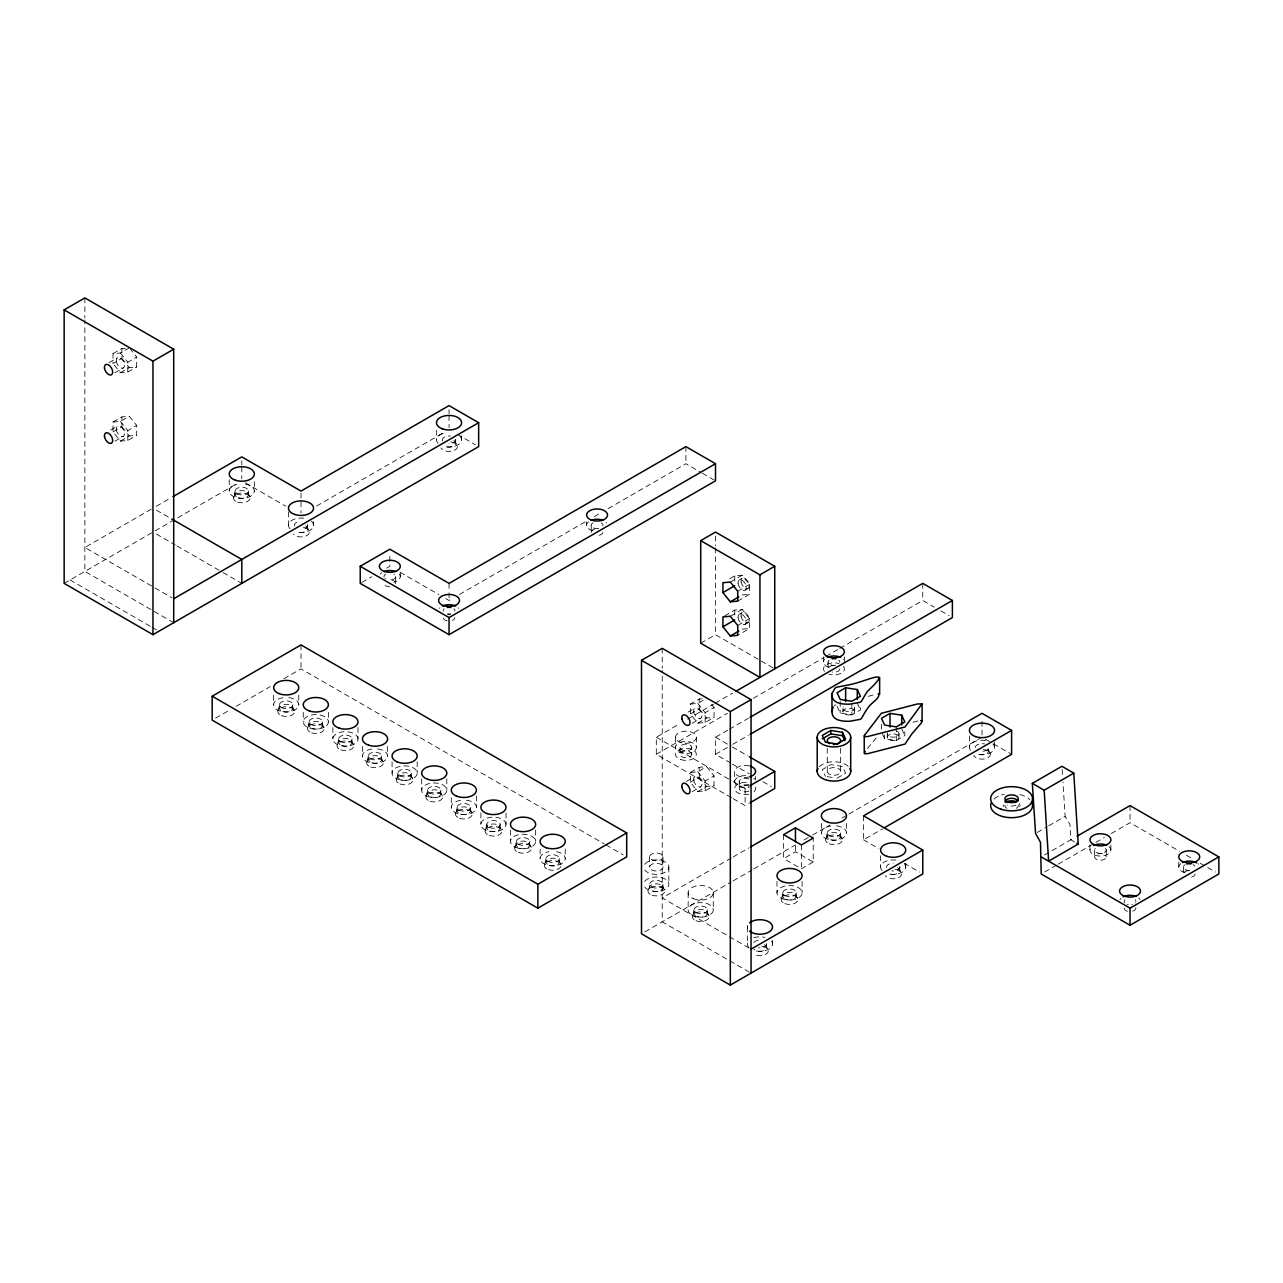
<?xml version="1.0" encoding="UTF-8"?>
<svg xmlns="http://www.w3.org/2000/svg" width="1283" height="1283" viewBox="0 0 1283 1283"><rect width="100%" height="100%" fill="white"/><g stroke="black" fill="none" stroke-linecap="round" stroke-linejoin="round"><path stroke-width="0.75" stroke-dasharray="5 3.75" d="M663.006 884.228A6.704 3.865 0 0 1 652.951 887.579A6.704 3.865 0 0 1 652.951 880.892A6.704 3.865 0 0 1 663.006 884.228L663.006 887.708A6.704 3.865 0 0 1 652.951 890.995A6.704 3.865 0 0 1 652.951 884.308A6.704 3.865 0 0 1 663.006 887.66L662.814 886.729L664.321 889.664M248.501 491.068A6.704 3.865 0 0 1 238.446 494.42A6.704 3.865 0 0 1 238.446 487.732A6.704 3.865 0 0 1 248.501 491.068L248.309 493.602L250.009 496.97M292.909 704.752A6.704 3.865 0 0 1 282.853 708.104A6.704 3.865 0 0 1 282.853 701.4A6.704 3.865 0 0 1 292.909 704.752L292.732 707.27L294.416 710.638M307.712 525.26L307.535 527.794L309.219 531.162M322.514 721.848A6.704 3.865 0 0 1 312.459 725.2A6.704 3.865 0 0 1 312.459 718.496A6.704 3.865 0 0 1 322.514 721.848L322.338 724.366L324.022 727.734M352.119 738.944A6.704 3.865 0 0 1 342.08 742.28A6.704 3.865 0 0 1 342.08 735.592A6.704 3.865 0 0 1 352.119 738.944L351.943 741.462L353.643 744.83M381.725 756.024A6.704 3.865 0 0 1 371.685 759.376A6.704 3.865 0 0 1 371.685 752.688A6.704 3.865 0 0 1 381.725 756.024L381.548 758.558L383.248 761.926M411.346 773.12A6.704 3.865 0 0 1 401.29 776.472A6.704 3.865 0 0 1 401.29 769.768A6.704 3.865 0 0 1 411.346 773.12L411.153 775.654L412.853 779.022M440.951 790.216A6.704 3.865 0 0 1 430.896 793.568A6.704 3.865 0 0 1 430.896 786.864A6.704 3.865 0 0 1 440.951 790.216L440.759 792.75L442.459 796.118M455.754 439.796L455.561 442.314L457.261 445.682M470.556 807.312A6.704 3.865 0 0 1 460.501 810.664A6.704 3.865 0 0 1 460.501 803.96A6.704 3.865 0 0 1 470.556 807.312L470.364 809.83L472.064 813.214M500.162 824.408L499.985 826.926L501.669 830.293M529.767 841.504A6.704 3.865 0 0 1 519.727 844.855A6.704 3.865 0 0 1 519.727 838.152A6.704 3.865 0 0 1 529.767 841.504L529.59 844.022L531.29 847.389M559.372 858.6A6.704 3.865 0 0 1 549.332 861.935A6.704 3.865 0 0 1 549.332 855.248A6.704 3.865 0 0 1 559.372 858.6L559.196 861.118L560.896 864.485M707.414 909.872A6.704 3.865 0 0 1 697.359 913.223A6.704 3.865 0 0 1 697.359 906.52A6.704 3.865 0 0 1 707.414 909.872L707.238 912.405L708.922 915.773M766.625 944.063L766.448 946.581L768.148 949.965M796.246 892.776A6.704 3.865 0 0 1 786.19 896.127A6.704 3.865 0 0 1 786.19 889.424A6.704 3.865 0 0 1 796.246 892.776L796.053 895.309L797.753 898.677M840.654 832.956A6.704 3.865 0 0 1 830.598 836.308A6.704 3.865 0 0 1 830.598 829.604A6.704 3.865 0 0 1 840.654 832.956L840.461 835.474L842.161 838.841M899.864 867.148L899.688 869.666L901.372 873.033M233.586 496.97L235.527 493.137L234.051 496.056L235.094 491.068M277.994 710.638L279.935 706.805L278.475 709.74L279.502 704.752M307.599 727.734L309.54 723.901L308.08 726.836L309.123 721.848M337.204 744.83L339.161 740.997L337.686 743.932L338.728 738.944M366.81 761.926L368.766 758.077L367.291 761.011L368.333 756.024M396.431 779.022L398.372 775.173L396.896 778.107L397.938 773.12M426.036 796.118L427.977 792.269L426.517 795.203L427.544 790.216M455.641 813.214L457.582 809.365L456.123 812.299L457.149 807.312M485.247 830.293L487.187 826.46L485.728 829.395L486.754 824.408M514.852 847.389L516.808 843.556L515.333 846.491L516.375 841.504M544.457 864.485L546.414 860.652L544.938 863.587L545.981 858.6M692.499 915.773L694.44 911.924L692.98 914.859L694.023 909.872M781.331 898.677L783.271 894.828L781.796 897.763L782.838 892.776M825.739 838.841L827.679 835.008L826.22 837.943L827.246 832.956M648.284 889.664C650.689 884.26 649.294 890.049 649.599 884.228M876.257 737.95L867.26 748.695M834.271 705.778L835.233 705.057A8.035 4.635 0 0 1 835.794 704.752M113 353.659L121.885 348.527L129.294 347.869L120.41 353.001L113 353.659L113 363.522L121.885 358.406L121.885 348.527M109.007 362.672L117.475 357.797M114.235 365.062L120.41 372.744L127.803 372.07L127.803 362.207L136.688 357.075L130.513 349.409M114.877 372.824L123.328 367.948M120.41 372.744L129.294 367.612L136.688 366.954L136.688 357.075M127.803 372.07L136.688 366.954M113 422.043L121.885 416.911L129.294 416.253L136.688 425.459L136.688 435.322L127.803 440.454L120.41 441.111L113 431.906L113 422.043L120.41 421.369L129.294 416.253M110.707 430.078L117.475 426.164M113 431.906L121.885 426.774L121.885 416.911M127.803 440.454L127.803 430.591L136.688 425.459M114.877 441.208L123.328 436.316M120.41 441.111L129.294 435.979L136.688 435.322M151.266 509.159L84.87 547.488L171.986 597.782M156.269 506.272L171.216 497.628M64.15 583.38L236.633 483.803M316.5 506.063L443.886 432.515M361.87 582.434L371.733 576.741M386.552 568.193L389.84 566.284L389.84 552.989M215.608 718.159L229.272 710.269M236.104 706.324L270.264 686.597M283.928 678.707L301.008 668.86L604.181 843.877M445.666 598.519L449.05 600.476L452.514 598.487M459.426 594.494L585.641 521.62M594.286 516.632L601.198 512.639M608.11 508.645L685.908 463.724L700.71 472.272M729.69 578.809L734.758 575.891L742.167 575.217L749.561 584.423L749.561 594.302L737.725 601.134M730.316 582.065L742.167 575.217M739.233 580.012L742.199 578.312M737.725 591.271L749.561 584.423M745.102 590.164L748.053 588.464M724.606 615.936L734.758 610.067L742.167 609.409L749.561 618.614L749.561 628.494L737.725 635.326M730.316 616.241L742.167 609.409M739.233 614.204L742.199 612.488M700.71 643.216L715.513 634.668L759.504 660.055M737.725 625.462L749.561 618.614M745.102 624.356L748.053 622.64M711.568 704.431L714.038 707.51L714.038 717.373L705.153 722.505L697.76 723.163L690.35 713.957L690.35 704.078L699.235 698.962L704.784 698.465M690.35 704.078L697.76 703.421L706.644 698.289M688.057 712.129L694.825 708.216M690.35 713.957L699.235 708.825L699.235 698.962M731.454 797.721L656.303 754.324L656.303 737.228L679.332 723.933M687.64 719.138L713.573 704.159M715.305 703.164L732.593 693.189M705.153 722.505L705.153 712.626L714.038 707.51M692.227 723.259L700.678 718.368M697.76 723.163L706.644 718.031L714.038 717.373M656.303 754.324L727.413 713.268M753.346 698.305L824.231 657.377M825.947 656.383L838.056 649.39M839.788 648.396L922.766 600.476L934.281 607.132M730.749 763.112L715.513 754.324L715.513 737.228L727.621 730.235M729.353 729.241L748.374 718.255M715.513 754.324L731.085 745.343M732.801 744.332L748.374 735.351M690.35 772.462L699.235 767.33L706.644 766.673L714.038 775.878L714.038 785.741L705.153 790.873L697.76 791.531L690.35 782.325L690.35 772.462L697.76 771.805L706.644 766.673M686.357 781.475L694.825 776.6M690.35 782.325L699.235 777.209L699.235 767.33M705.153 790.873L705.153 781.01L714.038 775.878M692.227 791.627L700.678 786.752M697.76 791.531L706.644 786.415L714.038 785.741M837.077 706.356L840.205 713.107L851.88 714.904L860.428 709.98L860.428 706.067M733.17 781.604L745.134 788.516L748.422 786.607M733.17 798.7L745.134 805.596L748.422 803.703M882.271 733.684L884.612 738.735L896.288 740.548L904.836 735.608L904.836 729.754M837.077 778.156L845.625 773.216L842.498 766.48L830.823 764.668L822.275 769.608L825.402 776.343M731.358 857.99L662.22 897.908L749.336 948.201M733.09 856.996L748.647 848.015M644.948 931.811L731.358 881.918M733.09 880.924L752.111 869.954M753.827 868.944L795.316 845M803.96 840.012L810.872 836.019M812.604 835.025L829.893 825.049M841.985 818.057L847.165 815.058M848.897 814.064L981.992 737.228M783.624 834.656L783.624 858.6L795.46 851.752L813.23 862.016L813.23 838.088M813.23 862.016L801.378 868.848L783.624 858.6M863.555 815.86L863.555 839.788L882.496 828.866M1037.209 832.475L1047.072 826.781M1048.724 825.819L1065.163 816.325L1062.933 781.924M1044.49 854.991L1073.663 838.152M1044.619 872.007L1056.583 865.095M1058.283 864.117L1094.158 843.412M1095.858 842.418L1104.406 837.494M1111.238 833.549L1130.034 822.692L1179.558 851.303M868.254 696.38L876.048 694.103M913.031 722.265L918.66 720.789M742.167 594.959L749.561 594.302M742.167 629.151L749.561 628.494M827.343 776.648L835.137 777.851M702.362 473.219L713.877 479.874M940.872 610.916L949.083 615.664M457.277 434.279L475.368 444.736M985.28 739.12L991.855 742.921M993.507 743.867L1011.597 754.324M1186.39 855.248L1191.522 858.199M1200.054 863.138L1215.434 872.007M761.204 661.034L774.74 668.86M1074.513 841.921L1070.808 839.788L1069.926 824.36L1065.163 816.325M715.513 737.228L730.749 746.016M732.433 746.995L747.668 755.783M245.181 482.777L285.788 506.224M399.991 572.154L438.898 594.622M732.433 764.091L749.352 773.857M762.888 781.668L771.356 786.559M863.555 839.788L878.791 848.576M904.162 863.234L919.382 872.023M656.303 737.228L731.454 780.625M156.382 510.137L170.062 518.027M156.382 534.081L175.178 544.922M176.894 545.9L221.301 571.544M223.001 572.539L241.797 583.38M605.913 844.888L623.233 854.879M173.702 622.704L84.87 571.416L84.87 319.868M70.068 579.964L150.352 626.312M152.068 627.307L157.184 630.258M749.336 972.129L662.22 921.835L662.22 670.303M697.76 703.421L705.153 712.626M699.235 708.825L706.644 718.031M697.76 771.805L705.153 781.01M699.235 777.209L706.644 786.415M120.41 353.001L127.803 362.207M121.885 358.406L129.294 367.612M120.41 421.369L127.803 430.591M121.885 426.774L129.294 435.979M990.203 753.378L988.503 750.01L988.696 747.476A6.704 3.865 0 0 1 979.955 751.164M901.708 728.872L904.836 735.608M857.301 703.228L860.428 709.98M1062.132 769.415L1062.532 775.67M1183.375 867.148L1183.375 873.98A5.87 3.384 0 0 1 1190.079 870.628M1178.772 862.016L1178.772 867.148M1130.034 805.596L1130.034 822.692M1110.886 844.92L1110.886 850.052M1106.283 850.052L1106.283 856.884A5.87 3.384 0 0 1 1097.494 859.818A5.87 3.384 0 0 1 1097.494 853.949A5.87 3.384 0 0 1 1106.283 856.884M1094.559 850.052L1094.559 856.884M1089.957 844.92L1089.957 850.052M994.55 741.782L994.55 747.476M981.992 721.271L981.992 735.239M969.435 736.089L969.435 747.476M922.766 583.38L922.766 600.476M905.734 863.347L905.734 867.148M899.03 733.812L899.03 737.228A5.87 3.384 0 0 1 890.242 740.163A5.87 3.384 0 0 1 890.242 734.293A5.87 3.384 0 0 1 899.03 737.228M896.288 726.868L896.288 740.548M887.307 733.812L887.307 737.228M884.612 734.838L884.612 738.735M881.485 724.189L881.485 732M880.603 855.745L880.603 867.148M854.622 708.168L854.622 711.584A5.87 3.384 0 0 1 845.818 714.519A5.87 3.384 0 0 1 845.818 708.649A5.87 3.384 0 0 1 854.622 711.584M851.88 703.18L851.88 714.904M846.507 823.461L846.507 832.956M844.422 656.88L844.422 662.012M842.899 708.168L842.899 711.584M840.654 748.342L840.654 771.42A6.704 3.865 0 0 1 830.598 774.772A6.704 3.865 0 0 1 830.598 768.068A6.704 3.865 0 0 1 840.654 771.42M840.205 701.384L840.205 713.107M828.08 662.012L828.08 668.86A5.87 3.384 0 0 1 835.153 665.54M827.246 748.342L827.246 771.42M823.478 656.88L823.478 662.012M821.393 823.461L821.393 832.956M802.1 881.389L802.1 892.776M801.378 844.92L801.378 866.859M795.46 845.77L795.46 851.752M776.985 881.389L776.985 892.776M772.494 940.263L772.494 944.063M755.591 776.536L755.591 779.968M747.364 926.967L747.364 944.063M745.134 788.516L745.134 805.596M739.265 781.668L739.265 788.516M734.758 575.891L734.758 583.781M734.758 610.067L734.758 617.973M749.288 765.871A10.472 6.046 0 0 0 734.662 771.42L734.662 781.668A10.472 6.046 0 0 0 749.288 787.217M715.513 536.037L715.513 545.9M715.513 547.873L715.513 634.668M713.284 892.776L713.284 909.872A12.557 7.249 0 0 1 694.44 916.158A12.557 7.249 0 0 1 694.44 903.601A12.557 7.249 0 0 1 713.284 909.872M696.38 737.228A10.472 6.046 0 0 1 680.68 742.456A10.472 6.046 0 0 1 680.68 732A10.472 6.046 0 0 1 696.38 737.228L696.38 747.476A10.472 6.046 0 0 1 680.68 752.72A10.472 6.046 0 0 1 680.68 742.248A10.472 6.046 0 0 1 696.38 747.476M691.778 747.476A5.87 3.384 0 0 1 682.973 750.411A5.87 3.384 0 0 1 682.973 744.557A5.87 3.384 0 0 1 691.778 747.476L691.778 754.324A5.87 3.384 0 0 1 682.973 757.259A5.87 3.384 0 0 1 682.973 751.389A5.87 3.384 0 0 1 691.778 754.324M688.153 892.776L688.153 909.872M685.908 446.628L685.908 463.724M680.054 747.476L680.054 754.324M675.451 737.228L675.451 747.476M668.86 867.148L668.86 884.228M663.006 856.884A6.704 3.865 0 0 1 652.951 860.235A6.704 3.865 0 0 1 652.951 853.532A6.704 3.865 0 0 1 663.006 856.884L663.006 867.148A6.704 3.865 0 0 1 652.951 870.483A6.704 3.865 0 0 1 652.951 863.796A6.704 3.865 0 0 1 663.006 867.148M662.22 648.332L662.22 668.299M649.599 856.884L649.599 867.148M591.222 525.26L591.222 532.108M586.62 521.844L586.62 525.26M565.242 849.089L565.242 858.6M540.111 849.089L540.111 858.6M535.636 830.101L535.636 841.504M510.506 830.101L510.506 841.504M506.015 813.005L506.015 824.408A12.557 7.249 0 0 1 487.187 830.694A12.557 7.249 0 0 1 487.187 818.121A12.557 7.249 0 0 1 506.015 824.408M480.9 813.005L480.9 824.408M476.41 795.909L476.41 807.312M461.607 435.995L461.607 439.796M451.295 797.818L451.295 807.312M449.05 409.598L449.05 413.591M449.05 415.58L449.05 427.544M449.05 583.38L449.05 590.982M449.05 592.874L449.05 600.476M446.805 778.829L446.805 790.216M436.493 430.302L436.493 439.796M421.69 778.829L421.69 790.216M417.2 761.733L417.2 773.12M400.296 573.132L400.296 576.548M395.693 576.548L395.693 583.38M392.085 761.733L392.085 773.12M387.594 746.53L387.594 756.024M362.464 746.53L362.464 756.024M357.989 727.541L357.989 738.944A12.557 7.249 0 0 1 339.145 745.215A12.557 7.249 0 0 1 339.145 732.657A12.557 7.249 0 0 1 357.989 738.944M332.858 727.541L332.858 738.944M328.384 712.354L328.384 721.848A12.557 7.249 0 0 1 309.54 728.119A12.557 7.249 0 0 1 309.54 715.561A12.557 7.249 0 0 1 328.384 721.848M313.565 521.459L313.565 525.26M303.253 712.354L303.253 721.848M301.008 493.073L301.008 513.008M301.008 644.916L301.008 668.86M298.763 695.258L298.763 704.752M288.45 511.965L288.45 525.26M273.648 695.258L273.648 704.752M254.355 481.574L254.355 491.068M241.797 460.87L241.797 464.863M241.797 466.868L241.797 478.832M229.24 479.682L229.24 491.068M84.87 297.913L84.87 317.879M556.485 851.687A12.557 7.249 0 0 1 562.852 862.85A12.557 7.249 0 0 1 542.501 862.85A12.557 7.249 0 0 1 548.867 851.687M466.435 800.207A12.557 7.249 0 0 1 474.277 811.369A12.557 7.249 0 0 1 453.428 811.369A12.557 7.249 0 0 1 461.287 800.207M377.603 748.935A12.557 7.249 0 0 1 385.445 760.081A12.557 7.249 0 0 1 364.613 760.081A12.557 7.249 0 0 1 372.455 748.935M288.787 697.647A12.557 7.249 0 0 1 296.63 708.793A12.557 7.249 0 0 1 275.781 708.793A12.557 7.249 0 0 1 283.639 697.647M450.83 441.913A8.372 4.827 0 0 1 457.422 446.869A8.372 4.827 0 0 1 450.044 451.44A8.372 4.827 0 0 1 441.015 447.992M453.781 440.486A6.704 3.865 0 0 1 453.621 446.051A6.704 3.865 0 0 1 443.982 445.746M460.036 436.268A12.557 7.249 0 0 1 457.935 444.928A12.557 7.249 0 0 1 442.956 446.131M438.064 443.309A12.557 7.249 0 0 1 444.062 433.141M455.722 439.395A6.704 3.865 0 0 1 449.05 443.661M442.667 440.967A6.704 3.865 0 0 1 450.429 436.012M303.365 527.457A8.372 4.827 0 0 1 307.343 535.268A8.372 4.827 0 0 1 293.39 534.113M305.755 525.95A6.704 3.865 0 0 1 305.915 531.322A6.704 3.865 0 0 1 296.63 531.611M311.368 521.155A12.557 7.249 0 0 1 311.095 529.59A12.557 7.249 0 0 1 297.207 532.172M290.022 528.788A12.557 7.249 0 0 1 291.706 520.401A12.557 7.249 0 0 1 305.995 518.605M307.567 524.474A6.704 3.865 0 0 1 301.697 529.109M294.448 526.062A6.704 3.865 0 0 1 299.645 521.475M245.614 484.172A12.557 7.249 0 0 1 252.206 495.126A12.557 7.249 0 0 1 232.127 495.703A12.557 7.249 0 0 1 236.81 484.413M454.92 617.572A5.87 3.384 0 0 1 452.37 620.363M447.27 620.796A5.87 3.384 0 0 1 443.18 617.572M447.847 614.252A5.87 3.384 0 0 1 450.253 614.252M395.661 583.733A5.87 3.384 0 0 0 389.84 579.996A5.87 3.384 0 0 0 395.244 577.847A5.87 3.384 0 0 0 393.977 574.159M389.84 586.764A5.87 3.384 0 0 1 384.002 583.733M602.914 532.445A5.87 3.384 0 0 1 598.295 535.412M591.255 532.445A5.87 3.384 0 0 1 598.295 528.788M399.446 574.143A10.472 6.046 0 0 1 393.993 582.097M380.233 574.143A10.472 6.046 0 0 1 381.805 572.667M385.686 578.938A5.87 3.384 0 0 1 385.012 578.457M384.098 577.238A5.87 3.384 0 0 1 385.686 574.159M592.938 530.809A10.472 6.046 0 0 1 588.464 521.844M606.234 522.325A10.472 6.046 0 0 1 606.699 522.871M601.23 522.871A5.87 3.384 0 0 1 602.834 525.95M598.295 528.58A5.87 3.384 0 0 1 591.928 526.88A5.87 3.384 0 0 1 592.938 522.871M439.444 608.334A10.472 6.046 0 0 1 439.893 607.805M458.207 607.805A10.472 6.046 0 0 1 458.656 608.334M453.877 608.816A5.87 3.384 0 0 1 454.888 611.077M450.83 613.964A5.87 3.384 0 0 1 447.27 613.964M443.212 611.077A5.87 3.384 0 0 1 444.223 608.816M894.941 869.249A8.372 4.827 0 0 1 899.495 877.139A8.372 4.827 0 0 1 885.318 875.664M897.555 867.629A6.704 3.865 0 0 1 898.068 873.194A6.704 3.865 0 0 1 888.429 873.29M904.691 864.261A12.557 7.249 0 0 1 902.045 872.264A12.557 7.249 0 0 1 888.173 873.803M882.175 870.66A12.557 7.249 0 0 1 883.859 862.272A12.557 7.249 0 0 1 898.148 860.492M899.72 866.346A6.704 3.865 0 0 1 891.797 870.932M886.505 867.533A6.704 3.865 0 0 1 893.16 863.267M836.516 825.851A12.557 7.249 0 0 1 844.374 836.997A12.557 7.249 0 0 1 823.526 836.997A12.557 7.249 0 0 1 831.384 825.851M983.179 749.529A8.372 4.827 0 0 1 990.364 754.436A8.372 4.827 0 0 1 982.778 759.135A8.372 4.827 0 0 1 973.813 755.35M987.862 749.047A6.704 3.865 0 0 1 986.194 753.907A6.704 3.865 0 0 1 977.598 753.827M992.978 743.964A12.557 7.249 0 0 1 990.877 752.608A12.557 7.249 0 0 1 975.898 753.827M970.461 750.363A12.557 7.249 0 0 1 973.107 742.36A12.557 7.249 0 0 1 986.98 740.82M975.288 747.476A6.704 3.865 0 0 1 984.654 743.932M761.717 946.18A8.372 4.827 0 0 1 767.138 953.365A8.372 4.827 0 0 1 753.602 954.071M764.315 944.561A6.704 3.865 0 0 1 764.139 950.495A6.704 3.865 0 0 1 754.051 949.34M771.452 941.177A12.557 7.249 0 0 1 768.373 949.436A12.557 7.249 0 0 1 753.843 950.398M748.951 947.576A12.557 7.249 0 0 1 748.951 940.551M753.843 937.729A12.557 7.249 0 0 1 764.925 937.408M747.636 928.459A12.557 7.249 0 0 1 747.636 925.476M766.592 943.663A6.704 3.865 0 0 1 758.558 947.848M753.779 942.524A6.704 3.865 0 0 1 759.937 940.198M644.772 881.357A12.557 7.249 0 0 1 664.001 878.502A12.557 7.249 0 0 1 664.001 889.969A12.557 7.249 0 0 1 644.772 887.114M644.772 864.261A12.557 7.249 0 0 1 664.001 861.406A12.557 7.249 0 0 1 664.001 872.873A12.557 7.249 0 0 1 644.772 870.018M854.334 707.141A5.87 3.384 0 0 1 848.175 711.536A5.87 3.384 0 0 1 843.621 706.532M896.913 731.214A5.87 3.384 0 0 1 898.116 735.624A5.87 3.384 0 0 1 890.691 736.875A5.87 3.384 0 0 1 887.579 732.785M1135.824 907.69A5.87 3.384 0 0 1 1132.071 911.331M1127.597 911.251A5.87 3.384 0 0 1 1124.229 907.69M1195.098 873.98A5.87 3.384 0 0 1 1188.411 877.331M1119.979 899.624A10.472 6.046 0 0 1 1120.877 898.389M1138.646 897.908A10.472 6.046 0 0 1 1140.074 899.624M1135.407 902.671A5.87 3.384 0 0 1 1135.15 902.975M1132.36 904.435A5.87 3.384 0 0 1 1131.798 904.547M1128.254 904.547A5.87 3.384 0 0 1 1127.18 904.29M1124.902 902.975A5.87 3.384 0 0 1 1124.902 899.688M1135.15 899.688A5.87 3.384 0 0 1 1135.888 901.324M1109.041 846.62A10.472 6.046 0 0 1 1107.357 854.574A10.472 6.046 0 0 1 1093.485 854.574A10.472 6.046 0 0 1 1091.801 846.62M1105.545 848.4A5.87 3.384 0 0 1 1100.413 853.436A5.87 3.384 0 0 1 1095.297 848.4M1185.091 872.681A10.472 6.046 0 0 1 1180.617 863.716M1197.873 863.716A10.472 6.046 0 0 1 1198.434 864.245M1189.854 870.499A5.87 3.384 0 0 1 1183.952 868.591A5.87 3.384 0 0 1 1185.091 864.742M1192.998 864.55A5.87 3.384 0 0 1 1194.826 866.121M819.244 766.785A16.743 9.671 0 0 1 833.95 761.749A16.743 9.671 0 0 1 848.656 766.785M993.988 799.068A20.929 12.092 0 0 1 1004.284 794.273M1019.905 794.514A20.929 12.092 0 0 1 1029.976 799.806M1019.215 803.591A8.372 4.827 0 0 1 1019.777 806.638M1003.418 806.638A8.372 4.827 0 0 1 1003.306 804.922M1015.976 805.115A6.704 3.865 0 0 1 1007.203 805.115M1018.221 805.05A6.704 3.865 0 0 1 1016.328 808.338M1006.866 808.338A6.704 3.865 0 0 1 1004.958 805.05M748.967 791.066A5.87 3.384 0 0 1 740.884 790.841A5.87 3.384 0 0 1 740.884 786.174A5.87 3.384 0 0 1 748.967 785.95M839.82 668.86A5.87 3.384 0 0 1 832.17 672.084M734.662 781.668A10.472 6.046 0 0 1 749.288 776.119M753.746 778.252A10.472 6.046 0 0 1 754.741 779.278M749.288 776.969A10.472 6.046 0 0 1 734.662 771.42M748.887 784.266A5.87 3.384 0 0 1 740.852 783.993A5.87 3.384 0 0 1 740.852 779.358A5.87 3.384 0 0 1 748.887 779.07M828.866 667.304A10.472 6.046 0 0 1 824.793 659.077M843.107 659.077A10.472 6.046 0 0 1 843.556 659.606M838.777 660.104A5.87 3.384 0 0 1 839.788 662.365M835.73 665.236A5.87 3.384 0 0 1 829.235 664.033A5.87 3.384 0 0 1 829.123 660.104M843.476 666.342A10.472 6.046 0 0 1 841.087 673.27A10.472 6.046 0 0 1 828.93 674.152M824.424 671.362A10.472 6.046 0 0 1 826.813 664.434A10.472 6.046 0 0 1 838.97 663.552M755.35 787.217A10.472 6.046 0 0 1 753.939 791.771M748.791 794.177A10.472 6.046 0 0 1 734.662 788.516A10.472 6.046 0 0 1 748.791 782.838M548.482 869.617A8.372 4.827 0 0 0 561.056 865.432A8.372 4.827 0 0 0 548.482 861.246A8.372 4.827 0 0 0 548.482 869.617M549.332 865.367A6.704 3.865 0 0 0 559.372 862.016A6.704 3.865 0 0 0 549.332 858.664A6.704 3.865 0 0 0 549.332 865.367M518.38 852.345A8.372 4.827 0 0 0 531.419 848.688A8.372 4.827 0 0 0 519.407 843.989A8.372 4.827 0 0 0 518.38 852.345M519.727 848.271A6.704 3.865 0 0 0 529.767 844.92A6.704 3.865 0 0 0 519.727 841.568A6.704 3.865 0 0 0 519.727 848.271M515.702 847.373A12.557 7.249 0 0 0 535.556 842.241A12.557 7.249 0 0 0 517.947 834.88A12.557 7.249 0 0 0 515.702 847.373M489.272 835.425A8.372 4.827 0 0 0 501.829 831.24A8.372 4.827 0 0 0 489.272 827.054A8.372 4.827 0 0 0 489.272 835.425M490.106 831.176A6.704 3.865 0 0 0 500.162 827.824A6.704 3.865 0 0 0 490.106 824.472A6.704 3.865 0 0 0 490.106 831.176M489.529 827.535A6.704 3.865 0 0 0 500.129 824.809A6.704 3.865 0 0 0 490.731 820.879A6.704 3.865 0 0 0 489.529 827.535M459.667 818.329A8.372 4.827 0 0 0 472.224 814.144A8.372 4.827 0 0 0 459.667 809.958A8.372 4.827 0 0 0 459.667 818.329M460.501 814.08A6.704 3.865 0 0 0 470.556 810.728A6.704 3.865 0 0 0 460.501 807.376A6.704 3.865 0 0 0 460.501 814.08M430.062 801.25A8.372 4.827 0 0 0 442.619 797.064A8.372 4.827 0 0 0 430.062 792.862A8.372 4.827 0 0 0 430.062 801.25M430.896 796.984A6.704 3.865 0 0 0 440.951 793.632A6.704 3.865 0 0 0 430.896 790.28A6.704 3.865 0 0 0 430.896 796.984M426.87 796.085A12.557 7.249 0 0 0 446.741 790.97A12.557 7.249 0 0 0 429.115 783.592A12.557 7.249 0 0 0 426.87 796.085M399.943 783.961A8.372 4.827 0 0 0 412.998 780.305A8.372 4.827 0 0 0 400.986 775.606A8.372 4.827 0 0 0 399.943 783.961M401.29 779.888A6.704 3.865 0 0 0 411.346 776.536A6.704 3.865 0 0 0 401.29 773.2A6.704 3.865 0 0 0 401.29 779.888M397.265 778.989A12.557 7.249 0 0 0 417.135 773.874A12.557 7.249 0 0 0 399.51 766.496A12.557 7.249 0 0 0 397.265 778.989M370.851 767.058A8.372 4.827 0 0 0 383.409 762.872A8.372 4.827 0 0 0 370.851 758.686A8.372 4.827 0 0 0 370.851 767.058M371.685 762.792A6.704 3.865 0 0 0 381.725 759.456A6.704 3.865 0 0 0 371.685 756.104A6.704 3.865 0 0 0 371.685 762.792M340.733 749.785A8.372 4.827 0 0 0 353.771 746.113A8.372 4.827 0 0 0 341.759 741.43A8.372 4.827 0 0 0 340.733 749.785M342.08 745.712A6.704 3.865 0 0 0 352.119 742.36A6.704 3.865 0 0 0 342.08 739.008A6.704 3.865 0 0 0 342.08 745.712M311.625 732.866A8.372 4.827 0 0 0 324.182 728.68A8.372 4.827 0 0 0 311.625 724.494A8.372 4.827 0 0 0 311.625 732.866M312.459 728.616A6.704 3.865 0 0 0 322.514 725.264A6.704 3.865 0 0 0 312.459 721.912A6.704 3.865 0 0 0 312.459 728.616M281.506 715.593A8.372 4.827 0 0 0 294.561 711.937A8.372 4.827 0 0 0 282.549 707.238A8.372 4.827 0 0 0 281.506 715.593M282.853 711.52A6.704 3.865 0 0 0 292.909 708.168A6.704 3.865 0 0 0 282.853 704.816A6.704 3.865 0 0 0 282.853 711.52M237.612 502.102A8.372 4.827 0 0 0 250.169 497.916A8.372 4.827 0 0 0 237.612 493.73A8.372 4.827 0 0 0 237.612 502.102M238.446 497.852A6.704 3.865 0 0 0 248.501 494.5A6.704 3.865 0 0 0 238.446 491.148A6.704 3.865 0 0 0 238.446 497.852M116.304 429.645A5.87 3.384 60 0 0 123.024 436.477A5.87 3.384 60 0 0 121.885 427.624A5.87 3.384 60 0 0 116.304 429.645M116.304 361.261A5.87 3.384 60 0 0 123.024 368.093A5.87 3.384 60 0 0 121.885 359.256A5.87 3.384 60 0 0 116.304 361.261M693.654 780.064A5.87 3.384 60 0 0 700.374 786.896A5.87 3.384 60 0 0 699.235 778.059A5.87 3.384 60 0 0 693.654 780.064M693.654 711.68A5.87 3.384 60 0 0 700.374 718.512A5.87 3.384 60 0 0 699.235 709.675A5.87 3.384 60 0 0 693.654 711.68M829.251 843.797A8.372 4.827 0 0 0 842.306 840.14A8.372 4.827 0 0 0 830.293 835.441A8.372 4.827 0 0 0 829.251 843.797M830.598 839.724A6.704 3.865 0 0 0 840.654 836.372A6.704 3.865 0 0 0 830.598 833.02A6.704 3.865 0 0 0 830.598 839.724M784.843 903.617A8.372 4.827 0 0 0 797.898 899.96A8.372 4.827 0 0 0 785.886 895.277A8.372 4.827 0 0 0 784.843 903.617M786.19 899.543A6.704 3.865 0 0 0 796.246 896.208A6.704 3.865 0 0 0 786.19 892.856A6.704 3.865 0 0 0 786.19 899.543M782.165 898.661A12.557 7.249 0 0 0 802.035 893.529A12.557 7.249 0 0 0 784.41 886.152A12.557 7.249 0 0 0 782.165 898.661M696.028 920.713A8.372 4.827 0 0 0 709.066 917.056A8.372 4.827 0 0 0 697.054 912.357A8.372 4.827 0 0 0 696.028 920.713M697.359 916.639A6.704 3.865 0 0 0 707.414 913.288A6.704 3.865 0 0 0 697.359 909.952A6.704 3.865 0 0 0 697.359 916.639M693.349 898.661A12.557 7.249 0 0 0 713.204 893.529A12.557 7.249 0 0 0 695.594 886.152A12.557 7.249 0 0 0 693.349 898.661M652.117 895.261A8.372 4.827 0 0 0 664.674 891.076A8.372 4.827 0 0 0 652.117 886.89A8.372 4.827 0 0 0 652.117 895.261M741.061 616.129A5.87 3.384 60 0 0 747.845 622.752A5.87 3.384 60 0 0 746.481 613.835A5.87 3.384 60 0 0 741.061 616.129M741.061 581.937A5.87 3.384 60 0 0 747.845 588.56A5.87 3.384 60 0 0 746.481 579.643A5.87 3.384 60 0 0 741.061 581.937M738.078 617.668A5.87 3.384 60 0 0 744.781 624.5A5.87 3.384 60 0 0 743.643 615.664A5.87 3.384 60 0 0 738.078 617.668M738.078 583.476A5.87 3.384 60 0 0 744.781 590.308A5.87 3.384 60 0 0 743.643 581.472A5.87 3.384 60 0 0 738.078 583.476M680.68 759.552A10.472 6.046 0 0 0 696.38 754.324A10.472 6.046 0 0 0 680.68 749.08A10.472 6.046 0 0 0 680.68 759.552"/><path stroke-width="1.5" d="M833.18 707.029L831.993 711.055A35.331 20.4 0 0 0 832.025 712.658C832.459 719.939 841.119 721.238 846.908 721.238A35.331 20.4 0 0 0 849.683 721.271L860.059 719.394A8.035 4.635 0 0 0 861.518 718.32L865.4 711.584A61.857 35.716 0 0 1 867.998 707.879C869.938 703.597 881.742 697.359 878.133 693.766M865.159 751.245L864.55 753.746L867.677 753.666L905.012 744.06L911.924 733.812L921.162 723.211L922.044 720.982L920.601 720.533M172.948 496.633L241.797 456.892L301.008 491.068L449.05 405.604L478.655 422.7L478.655 446.628L152.966 634.668L64.15 583.38L64.15 309.877L84.87 297.913L173.702 349.201L173.702 622.704M64.15 309.877L152.966 361.164L173.702 349.201M173.702 598.76L478.655 422.7M360.234 566.284L389.84 549.188L449.05 583.38L685.908 446.628L715.513 463.724L715.513 480.82L449.05 634.668L360.234 583.38L360.234 566.284L449.05 617.572L715.513 463.724M212.192 696.204L301.008 644.916L626.697 832.956L626.697 856.884L537.866 908.172L212.192 720.132L212.192 696.204L537.866 884.228L626.697 832.956M700.71 540.64L759.937 574.832L759.937 677.392L700.71 643.216L700.71 540.64L715.513 532.092L774.74 566.284L774.74 668.86M722.922 592.586L722.922 582.723L730.316 582.065L737.725 591.271L737.725 601.134L730.316 601.791L722.922 592.586L734.758 585.754M759.937 574.832L774.74 566.284M730.316 601.791L738.783 596.916M884.212 827.872L1011.597 754.324L1011.597 730.396L863.555 815.86L922.766 850.052L922.766 873.98L730.316 985.087L641.5 933.799L641.5 660.296L662.22 648.332L751.052 699.62L751.052 973.123M722.922 626.778L722.922 616.915L730.316 616.241L737.725 625.462L737.725 635.326L730.316 635.983L722.922 626.778L734.758 619.946M730.316 635.983L738.783 631.108M736.057 691.184L922.766 583.38L952.387 600.476L952.387 617.572L750.09 734.357M641.5 660.296L730.316 711.584L751.052 699.62M750.09 717.261L952.387 600.476M845.625 687.752L837.077 692.692L840.205 699.427L851.88 701.24L860.428 696.3L857.301 689.564L845.625 687.752L845.625 701.432M830.823 730.492L822.275 735.416L825.402 742.167L837.077 743.964L845.625 739.04L842.498 732.288L830.823 730.492L830.823 733.908L822.275 738.848M750.058 785.661L774.74 771.42L774.74 788.516L750.058 802.757M890.033 713.396L881.485 718.32L884.612 725.071L896.288 726.868L904.836 721.944L901.708 715.192L890.033 713.396L890.033 727.06M750.379 847.021L981.992 713.3L1011.597 730.396M795.46 827.824L783.624 834.656L801.378 844.92L813.23 838.088L795.46 827.824L795.46 841.792M1032.318 783.384L1061.923 766.288L1073.775 773.12L1078.217 844.07L1048.612 861.166L1044.17 790.216L1032.318 783.384L1035.557 833.421L1040.497 842.402L1041.203 873.98L1130.034 925.268L1218.85 873.98L1218.85 856.884L1130.034 805.596L1077.079 836.179M751.052 949.195L922.766 850.052M1044.17 790.216L1073.775 773.12M1041.203 856.884L1130.034 908.172L1218.85 856.884M830.823 733.908L842.498 735.704L844.839 740.772M1076.822 843.268L1078.217 844.07M749.352 756.762L774.74 771.42M171.762 519.022L241.797 559.452L241.797 583.38M1130.034 908.172L1130.034 925.268M922.092 704.078L922.092 721.174M901.708 715.192L901.708 724.959M879.625 677.312L879.625 694.408M864.245 736.185L864.245 753.281M857.301 689.564L857.301 699.331M850.693 737.228A16.743 9.671 0 0 1 825.578 745.599A16.743 9.671 0 0 1 825.578 728.856A16.743 9.671 0 0 1 850.693 737.228L850.693 771.42M842.498 732.288L842.498 735.704M831.977 694.488L831.977 711.584M817.207 737.228L817.207 771.42M730.316 711.584L730.316 985.087M537.866 884.228L537.866 908.172M449.05 617.572L449.05 634.668M152.966 361.164L152.966 634.668M383.906 571.56A10.472 6.046 0 0 1 395.773 571.56M591.158 520.289A10.472 6.046 0 0 1 603.026 520.289M442.346 606.089A10.472 6.046 0 0 1 455.754 606.089M447.27 607.5A5.87 3.384 0 0 1 450.83 607.5M749.577 922.862A12.557 7.249 0 0 1 768.26 921.531A12.557 7.249 0 0 1 768.26 932.404A12.557 7.249 0 0 1 749.577 931.073M1123.17 896.769A10.472 6.046 0 0 1 1136.305 896.496M1093.565 845.481A10.472 6.046 0 0 1 1106.7 845.208M1182.381 862.577A10.472 6.046 0 0 1 1196.638 862.866M1186.919 864.036A5.87 3.384 0 0 1 1191.025 863.908M849.907 768.485A16.743 9.671 0 0 1 833.95 781.09A16.743 9.671 0 0 1 817.993 768.485M829.652 743.611A6.704 3.865 0 0 1 830.454 737.34A6.704 3.865 0 0 1 840.477 739.794A6.704 3.865 0 0 1 833.26 744.493M1031.548 801.939A20.929 12.092 0 0 1 1012.576 817.672A20.929 12.092 0 0 1 991.134 803.03M1005.263 802.436A8.372 4.827 0 0 1 1016.617 801.731M1005.054 801.362A6.704 3.865 0 0 1 1011.357 798.315A6.704 3.865 0 0 1 1018.028 801.089M1007.588 802.5A6.704 3.865 0 0 1 1015.607 802.5M750.202 776.391A10.472 6.046 0 0 1 751.052 776.696M750.202 766.127A10.472 6.046 0 0 1 755.591 771.42A10.472 6.046 0 0 1 750.202 776.696M827.246 657.377A10.472 6.046 0 0 1 840.654 657.377M832.17 658.788A5.87 3.384 0 0 1 835.73 658.788M832.025 693.429L831.993 693.959A35.331 20.4 0 0 0 832.025 695.562C832.459 702.843 841.119 704.142 846.908 704.159A35.331 20.4 0 0 0 849.683 704.175L860.059 702.298A8.035 4.635 0 0 0 861.518 701.224L865.4 694.488A61.857 35.716 0 0 1 867.998 690.783C891.765 668.555 871.622 678.803 855.168 683.374A61.857 35.716 0 0 1 848.769 684.881L837.093 687.127A8.035 4.635 0 0 0 835.233 687.961L832.025 693.429M864.389 735.464L864.55 736.65L867.677 736.57L905.012 726.964L922.044 703.886L917.441 703.966L881.325 713.3L864.389 735.464M546.398 847.774A12.557 7.249 0 0 0 565.242 841.504A12.557 7.249 0 0 0 546.398 835.217A12.557 7.249 0 0 0 546.398 847.774M516.792 830.694A12.557 7.249 0 0 0 535.636 824.408A12.557 7.249 0 0 0 516.792 818.121A12.557 7.249 0 0 0 516.792 830.694M487.187 813.598A12.557 7.249 0 0 0 506.015 807.312A12.557 7.249 0 0 0 487.187 801.025A12.557 7.249 0 0 0 487.187 813.598M456.475 796.085A12.557 7.249 0 0 0 476.346 790.97A12.557 7.249 0 0 0 458.737 783.592A12.557 7.249 0 0 0 456.475 796.085M427.961 779.406A12.557 7.249 0 0 0 446.805 773.12A12.557 7.249 0 0 0 427.961 766.849A12.557 7.249 0 0 0 427.961 779.406M397.265 761.91A12.557 7.249 0 0 0 417.135 756.778A12.557 7.249 0 0 0 399.51 749.416A12.557 7.249 0 0 0 397.265 761.91M368.75 745.215A12.557 7.249 0 0 0 387.594 738.944A12.557 7.249 0 0 0 368.75 732.657A12.557 7.249 0 0 0 368.75 745.215M339.145 728.119A12.557 7.249 0 0 0 357.989 721.848A12.557 7.249 0 0 0 339.145 715.561A12.557 7.249 0 0 0 339.145 728.119M309.54 711.023A12.557 7.249 0 0 0 328.384 704.752A12.557 7.249 0 0 0 309.54 698.465A12.557 7.249 0 0 0 309.54 711.023M278.844 693.526A12.557 7.249 0 0 0 298.698 688.41A12.557 7.249 0 0 0 281.089 681.032A12.557 7.249 0 0 0 278.844 693.526M442.763 428.987A12.557 7.249 0 0 0 461.607 422.7A12.557 7.249 0 0 0 442.763 416.414A12.557 7.249 0 0 0 442.763 428.987M294.737 514.451A12.557 7.249 0 0 0 313.565 508.164A12.557 7.249 0 0 0 294.737 501.894A12.557 7.249 0 0 0 294.737 514.451M235.511 480.259A12.557 7.249 0 0 0 254.355 473.988A12.557 7.249 0 0 0 235.511 467.702A12.557 7.249 0 0 0 235.511 480.259M104.468 436.477A5.87 3.384 60 0 0 111.172 443.309A5.87 3.384 60 0 0 110.049 434.472A5.87 3.384 60 0 0 104.468 436.477M104.468 368.093A5.87 3.384 60 0 0 111.172 374.925A5.87 3.384 60 0 0 110.049 366.088A5.87 3.384 60 0 0 104.468 368.093M384.595 571.528A10.472 6.046 0 0 0 400.296 566.284A10.472 6.046 0 0 0 384.595 561.056A10.472 6.046 0 0 0 384.595 571.528M591.848 520.24A10.472 6.046 0 0 0 607.549 515.012A10.472 6.046 0 0 0 591.848 509.768A10.472 6.046 0 0 0 591.848 520.24M443.822 605.704A10.472 6.046 0 0 0 459.522 600.476A10.472 6.046 0 0 0 443.822 595.248A10.472 6.046 0 0 0 443.822 605.704M681.834 787.056A5.87 3.384 60 0 0 688.618 793.696A5.87 3.384 60 0 0 687.271 784.763A5.87 3.384 60 0 0 681.834 787.056M681.834 718.688A5.87 3.384 60 0 0 688.618 725.312A5.87 3.384 60 0 0 687.271 716.395A5.87 3.384 60 0 0 681.834 718.688M886.89 856.322A12.557 7.249 0 0 0 905.734 850.052A12.557 7.249 0 0 0 886.89 843.765A12.557 7.249 0 0 0 886.89 856.322M827.663 822.146A12.557 7.249 0 0 0 846.507 815.86A12.557 7.249 0 0 0 827.663 809.573A12.557 7.249 0 0 0 827.663 822.146M975.705 736.667A12.557 7.249 0 0 0 994.55 730.396A12.557 7.249 0 0 0 975.705 724.109A12.557 7.249 0 0 0 975.705 736.667M782.165 881.565A12.557 7.249 0 0 0 802.035 876.433A12.557 7.249 0 0 0 784.41 869.072A12.557 7.249 0 0 0 782.165 881.565M1124.79 896.304A10.472 6.046 0 0 0 1140.491 891.076A10.472 6.046 0 0 0 1124.79 885.831A10.472 6.046 0 0 0 1124.79 896.304M1094.271 844.679A10.472 6.046 0 0 0 1110.837 840.413A10.472 6.046 0 0 0 1096.147 834.271A10.472 6.046 0 0 0 1094.271 844.679M1184.001 862.112A10.472 6.046 0 0 0 1199.717 856.884A10.472 6.046 0 0 0 1184.001 851.655A10.472 6.046 0 0 0 1184.001 862.112M1001.125 809.236A20.929 12.092 0 0 0 1032.526 798.764A20.929 12.092 0 0 0 1001.125 788.291A20.929 12.092 0 0 0 1001.125 809.236M1008.246 802.116A6.704 3.865 0 0 0 1018.301 798.764A6.704 3.865 0 0 0 1008.246 795.412A6.704 3.865 0 0 0 1008.246 802.116M827.808 656.655A10.472 6.046 0 0 0 844.358 652.389A10.472 6.046 0 0 0 829.684 646.247A10.472 6.046 0 0 0 827.808 656.655"/></g></svg>
